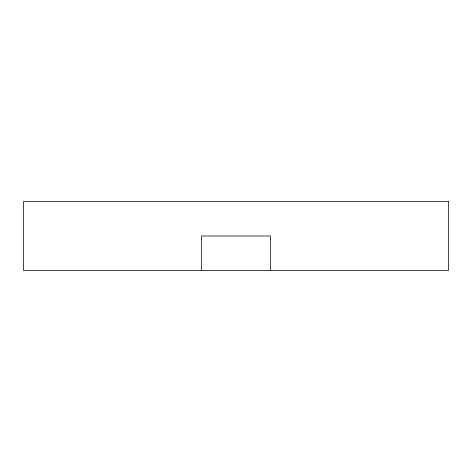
<?xml version="1.0" encoding="UTF-8"?>
<svg xmlns="http://www.w3.org/2000/svg" width="472" height="472" viewBox="0 0 472 472"><rect width="100%" height="100%" fill="white"/><g stroke="black" fill="none" stroke-linecap="round" stroke-linejoin="round"><path stroke-width="0.71" d="M270.486 270.486L270.486 236L201.514 236L201.514 270.486M448.4 201.514L23.6 201.514L23.6 270.486L448.4 270.486L448.4 201.514"/></g></svg>
